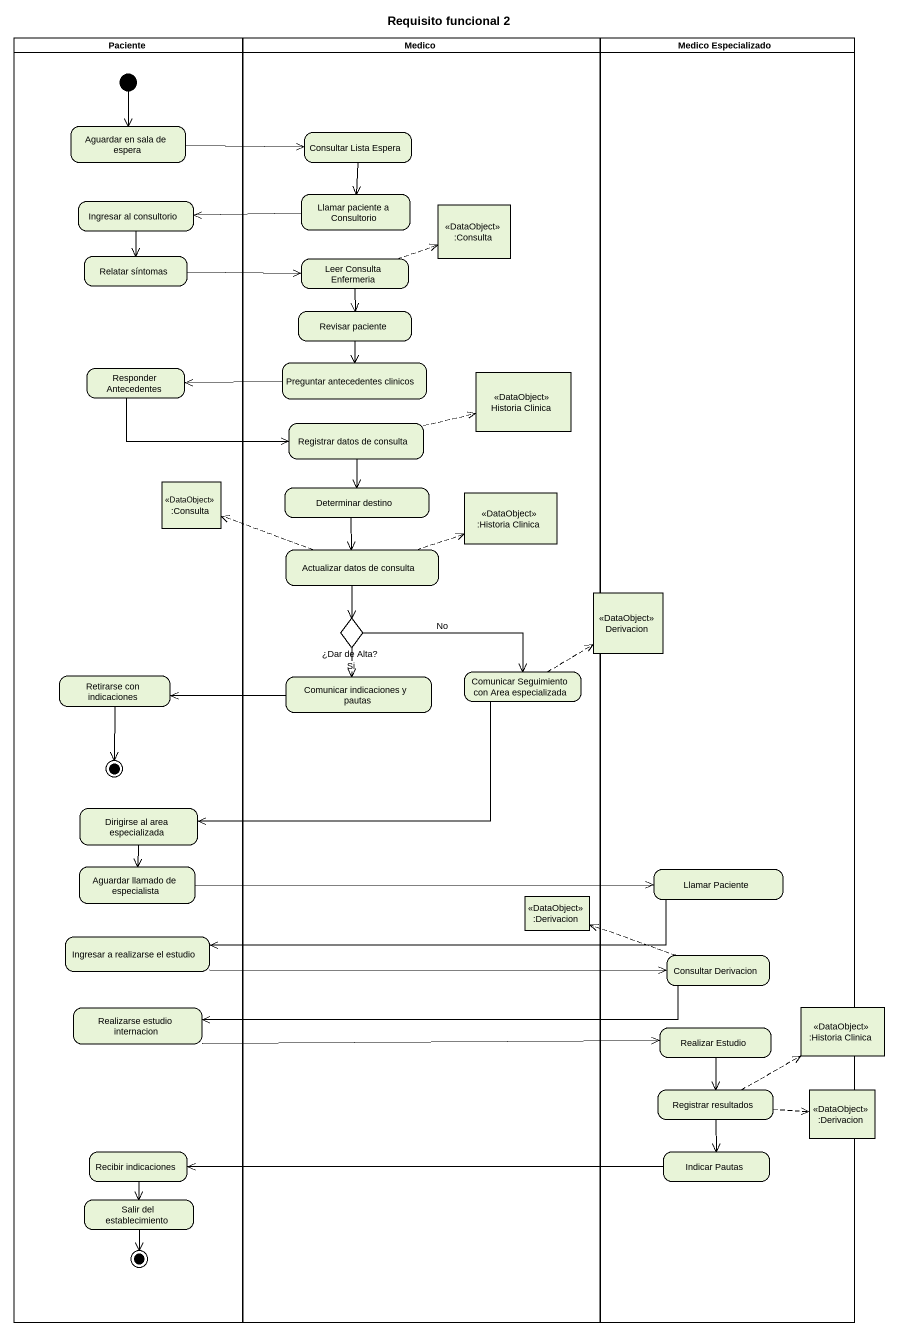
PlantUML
@startuml
title Requisito funcional 2
hide empty description
state Paciente <<partition>> {
  state "Aguardar en sala de espera" as Aguardar_en_sala_de_espera
  state "Ingresar al consultorio" as Ingresar_al_consultorio
  state "Relatar síntomas" as Relatar_síntomas
  state "Responder Antecedentes" as Responder_Antecedentes
  state ":Consulta" as Consulta_2 <<DataObject>>
  state "Retirarse con indicaciones" as Retirarse_con_indicaciones
  state final1 <<end>>
  state "Dirigirse al area especializada" as Dirigirse_al_area
  state "Aguardar llamado de especialista" as Aguardar_llamado_de
  state "Ingresar a realizarse el estudio" as Ingresar_a_realizarse_el
  state "Realizarse estudio internacion" as Realizarse_estudio
  state "Recibir indicaciones" as Recibir_indicaciones
  state "Salir del establecimiento" as Salir_del_establecimiento
  state final2 <<end>>
  [*] --> Aguardar_en_sala_de_espera
}
state Medico <<partition>> {
  state "Consultar Lista Espera" as Consultar_Lista_Espera
  state "Llamar paciente a Consultorio" as Llamar_paciente_a
  state ":Consulta" as Consulta <<DataObject>>
  state "Leer Consulta Enfermeria" as Leer_Consulta_Enfermeria
  state "Revisar paciente" as Revisar_paciente
  state "Preguntar antecedentes clinicos" as Preguntar_antecedentes
  state "Historia Clinica" as Historia_Clinica <<DataObject>>
  state "Registrar datos de consulta" as Registrar_datos_de_consulta
  state "Determinar destino" as Determinar_destino
  state ":Historia Clinica" as Historia_Clinica_2 <<DataObject>>
  state "Actualizar datos de consulta" as Actualizar_datos_de_consulta
  state "¿Dar de Alta?" as Dar_de_Alta <<choice>>
  state "Comunicar indicaciones y pautas" as Comunicar_indicaciones_y
  state "Comunicar Seguimiento con Area especializada" as Comunicar_Seguimiento_con
  state ":Derivacion" as Derivacion_2 <<DataObject>>
}
state "Medico Especializado" as Medico_Especializado <<partition>> {
  state "Llamar Paciente" as Llamar_Paciente
  state "Consultar Derivacion" as Consultar_Derivacion
  state "Realizar Estudio" as Realizar_Estudio
  state "Registrar resultados" as Registrar_resultados
  state "Indicar Pautas" as Indicar_Pautas
}
state Derivacion <<DataObject>>
state ":Historia Clinica" as Historia_Clinica_3 <<DataObject>>
state ":Derivacion" as Derivacion_3 <<DataObject>>
Aguardar_en_sala_de_espera -right-> Consultar_Lista_Espera
Consultar_Lista_Espera --> Llamar_paciente_a
Ingresar_al_consultorio --> Relatar_síntomas
Llamar_paciente_a -left-> Ingresar_al_consultorio
Relatar_síntomas -right-> Leer_Consulta_Enfermeria
Leer_Consulta_Enfermeria -right[dashed]-> Consulta
Leer_Consulta_Enfermeria --> Revisar_paciente
Revisar_paciente --> Preguntar_antecedentes
Responder_Antecedentes -right-> Registrar_datos_de_consulta
Preguntar_antecedentes -left-> Responder_Antecedentes
Registrar_datos_de_consulta -right[dashed]-> Historia_Clinica
Registrar_datos_de_consulta --> Determinar_destino
Determinar_destino --> Actualizar_datos_de_consulta
Actualizar_datos_de_consulta -left[dashed]-> Consulta_2
Actualizar_datos_de_consulta -right[dashed]-> Historia_Clinica_2
Actualizar_datos_de_consulta --> Dar_de_Alta
Dar_de_Alta --> Comunicar_indicaciones_y : Si
Dar_de_Alta -right-> Comunicar_Seguimiento_con : No
Retirarse_con_indicaciones --> final1
Comunicar_indicaciones_y -left-> Retirarse_con_indicaciones
Comunicar_Seguimiento_con -up[dashed]-> Derivacion
Comunicar_Seguimiento_con -left-> Dirigirse_al_area
Dirigirse_al_area --> Aguardar_llamado_de
Aguardar_llamado_de -right-> Llamar_Paciente
Llamar_Paciente -left-> Ingresar_a_realizarse_el
Ingresar_a_realizarse_el -right-> Consultar_Derivacion
Consultar_Derivacion -left[dashed]-> Derivacion_2
Consultar_Derivacion -left-> Realizarse_estudio
Realizarse_estudio -right-> Realizar_Estudio
Realizar_Estudio --> Registrar_resultados
Registrar_resultados -right[dashed]-> Historia_Clinica_3
Registrar_resultados -right[dashed]-> Derivacion_3
Registrar_resultados --> Indicar_Pautas
Recibir_indicaciones --> Salir_del_establecimiento
Indicar_Pautas -left-> Recibir_indicaciones
Salir_del_establecimiento --> final2
@enduml
